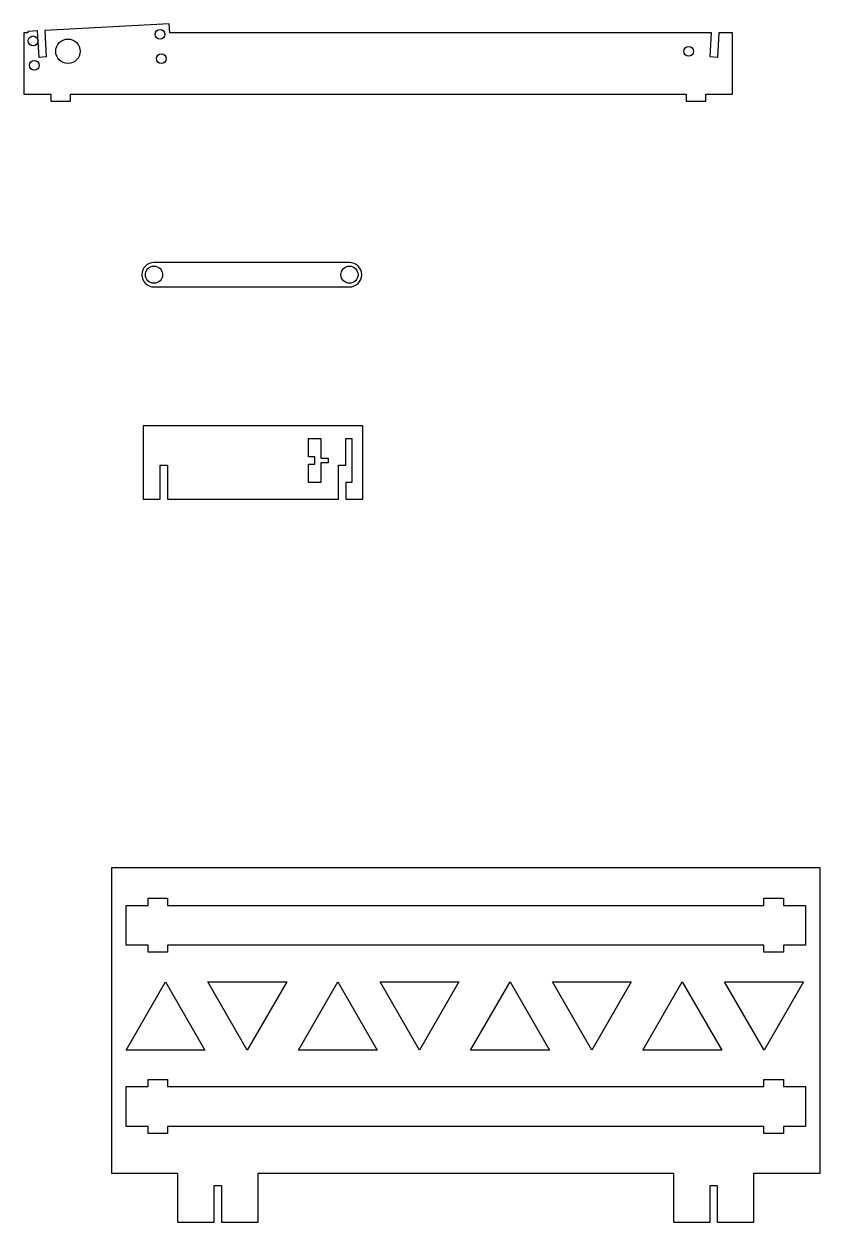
# Model space of a CAD drawing. Header units: millimetres. Extents: x -5 to 995, y -388 to 103.
# Drawn here: x 669.6 to 995.4, y -387.7 to 102.6 of the extents above; entities outside this region: 2.
import ezdxf

# ---------------------------------------------------------------- set-up
doc = ezdxf.new("R2010")
doc.units = ezdxf.units.MM

msp = doc.modelspace()

# ---------------------------------------------------------------- linework, layer by layer
for p, q in [((671.14, 98.93), (669.56, 98.93)), ((669.56, 98.93), (669.56, 73.93)), ((675.15, 99.79), (671.11, 99.58)), ((671.11, 99.58), (671.14, 98.93)), ((675.72, 88.94), (675.15, 99.79)), ((729.03, 102.61), (678.1, 99.95)), ((678.1, 99.95), (678.67, 89.1)), ((729.22, 98.93), (729.03, 102.61)), ((950.96, 98.93), (729.22, 98.93)), ((950.45, 89.1), (950.96, 98.93)), ((953.92, 98.93), (953.4, 88.94)), ((959.56, 98.93), (953.92, 98.93)), ((959.56, 73.93), (959.56, 98.93)), ((678.67, 89.1), (675.72, 88.94)), ((953.4, 88.94), (950.45, 89.1)), ((669.56, 73.93), (680.56, 73.93)), ((680.56, 73.93), (680.56, 71.03)), ((688.56, 71.03), (688.56, 73.93)), ((688.56, 73.93), (940.56, 73.93)), ((940.56, 73.93), (940.56, 71.03)), ((948.56, 71.03), (948.56, 73.93)), ((948.56, 73.93), (959.56, 73.93)), ((680.56, 71.03), (688.56, 71.03)), ((940.56, 71.03), (948.56, 71.03)), ((802.77, 5), (722.77, 5)), ((722.77, -5), (802.77, -5)), ((808.31, -61.88), (718.31, -61.88)), ((718.31, -61.88), (718.31, -91.88)), ((808.31, -91.88), (808.31, -61.88)), ((786.06, -74.51), (786.06, -67.01)), ((786.06, -67.01), (791.06, -67.01)), ((791.06, -67.01), (791.06, -75.01)), ((801.26, -67.01), (803.76, -67.01)), ((801.26, -77.88), (801.26, -67.01)), ((803.76, -67.01), (803.76, -85.01)), ((725.36, -77.88), (728.31, -77.88)), ((725.36, -91.88), (725.36, -77.88)), ((728.31, -77.88), (728.31, -91.88)), ((788.56, -74.51), (786.06, -74.51)), ((786.06, -85.01), (786.06, -77.51)), ((786.06, -77.51), (788.56, -77.51)), ((788.56, -77.51), (788.56, -74.51)), ((791.06, -75.01), (794.06, -75.01)), ((791.06, -77.01), (791.06, -85.01)), ((794.06, -77.01), (791.06, -77.01)), ((794.06, -75.01), (794.06, -77.01)), ((798.31, -77.88), (801.26, -77.88)), ((798.31, -91.88), (798.31, -77.88)), ((791.06, -85.01), (786.06, -85.01)), ((803.76, -85.01), (801.26, -85.01)), ((801.26, -85.01), (801.26, -91.88)), ((718.31, -91.88), (725.36, -91.88)), ((728.31, -91.88), (798.31, -91.88)), ((801.26, -91.88), (808.31, -91.88)), ((995.36, -242.68), (705.36, -242.68)), ((705.36, -242.68), (705.36, -367.68)), ((995.36, -367.68), (995.36, -242.68)), ((711.36, -258.08), (720.36, -258.08)), ((711.36, -274.33), (711.36, -258.08)), ((720.36, -255.13), (728.36, -255.13)), ((720.36, -258.08), (720.36, -255.13)), ((728.36, -255.13), (728.36, -258.08)), ((728.36, -258.08), (972.36, -258.08)), ((972.36, -255.13), (980.36, -255.13)), ((972.36, -258.08), (972.36, -255.13)), ((980.36, -255.13), (980.36, -258.08)), ((980.36, -258.08), (989.36, -258.08)), ((989.36, -258.08), (989.36, -274.33)), ((720.36, -274.33), (711.36, -274.33)), ((720.36, -277.28), (720.36, -274.33)), ((972.36, -274.33), (728.36, -274.33)), ((728.36, -274.33), (728.36, -277.28)), ((972.36, -277.28), (972.36, -274.33)), ((989.36, -274.33), (980.36, -274.33)), ((980.36, -274.33), (980.36, -277.28)), ((728.36, -277.28), (720.36, -277.28)), ((980.36, -277.28), (972.36, -277.28)), ((711.36, -317.28), (727.5, -289.33)), ((727.5, -289.33), (743.64, -317.28)), ((760.96, -317.28), (744.82, -289.33)), ((744.82, -289.33), (777.1, -289.33)), ((777.1, -289.33), (760.96, -317.28)), ((781.86, -317.28), (798, -289.33)), ((798, -289.33), (814.14, -317.28)), ((831.46, -317.28), (815.32, -289.33)), ((815.32, -289.33), (847.6, -289.33)), ((847.6, -289.33), (831.46, -317.28)), ((852.36, -317.28), (868.5, -289.33)), ((868.5, -289.33), (884.64, -317.28)), ((901.96, -317.28), (885.82, -289.33)), ((885.82, -289.33), (918.1, -289.33)), ((918.1, -289.33), (901.96, -317.28)), ((922.86, -317.28), (939, -289.33)), ((939, -289.33), (955.14, -317.28)), ((972.46, -317.28), (956.32, -289.33)), ((956.32, -289.33), (988.6, -289.33)), ((988.6, -289.33), (972.46, -317.28)), ((743.64, -317.28), (711.36, -317.28)), ((814.14, -317.28), (781.86, -317.28)), ((884.64, -317.28), (852.36, -317.28)), ((955.14, -317.28), (922.86, -317.28)), ((711.36, -332.28), (720.36, -332.28)), ((711.36, -348.53), (711.36, -332.28)), ((720.36, -329.33), (728.36, -329.33)), ((720.36, -332.28), (720.36, -329.33)), ((728.36, -329.33), (728.36, -332.28)), ((728.36, -332.28), (972.36, -332.28)), ((972.36, -332.28), (972.36, -329.33)), ((972.36, -329.33), (980.36, -329.33)), ((980.36, -329.33), (980.36, -332.28)), ((980.36, -332.28), (989.36, -332.28)), ((989.36, -332.28), (989.36, -348.53)), ((720.36, -348.53), (711.36, -348.53)), ((720.36, -351.48), (720.36, -348.53)), ((728.36, -351.48), (720.36, -351.48)), ((972.36, -348.53), (728.36, -348.53)), ((728.36, -348.53), (728.36, -351.48)), ((972.36, -351.48), (972.36, -348.53)), ((980.36, -351.48), (972.36, -351.48)), ((980.36, -348.53), (980.36, -351.48)), ((989.36, -348.53), (980.36, -348.53)), ((705.36, -367.68), (732.41, -367.68)), ((732.41, -367.68), (732.41, -387.68)), ((765.36, -367.68), (935.36, -367.68)), ((765.36, -387.68), (765.36, -367.68)), ((935.36, -367.68), (935.36, -387.68)), ((968.31, -387.68), (968.31, -367.68)), ((968.31, -367.68), (995.36, -367.68)), ((747.41, -387.68), (747.41, -372.68)), ((747.41, -372.68), (750.36, -372.68)), ((750.36, -372.68), (750.36, -387.68)), ((950.36, -372.68), (953.31, -372.68)), ((950.36, -387.68), (950.36, -372.68)), ((953.31, -372.68), (953.31, -387.68)), ((732.41, -387.68), (747.41, -387.68)), ((750.36, -387.68), (765.36, -387.68)), ((935.36, -387.68), (950.36, -387.68)), ((953.31, -387.68), (968.31, -387.68))]:
    msp.add_line(p, q)
for centre, radius in [((725.25, 98.41), 2), ((673.32, 95.69), 2), ((687.56, 91.43), 5), ((941.56, 91.43), 2), ((725.77, 88.42), 2), ((673.84, 85.7), 2), ((0, 0), 5), ((0, 0), 2.1), ((722.77, 0), 3.5), ((802.77, 0), 3.5)]:
    msp.add_circle(centre, radius)
for centre, start, end in [((722.77, 0), 90, 270), ((802.77, 0), 270, 90)]:
    msp.add_arc(centre, 5, start, end)

doc.saveas('drawing.dxf')
